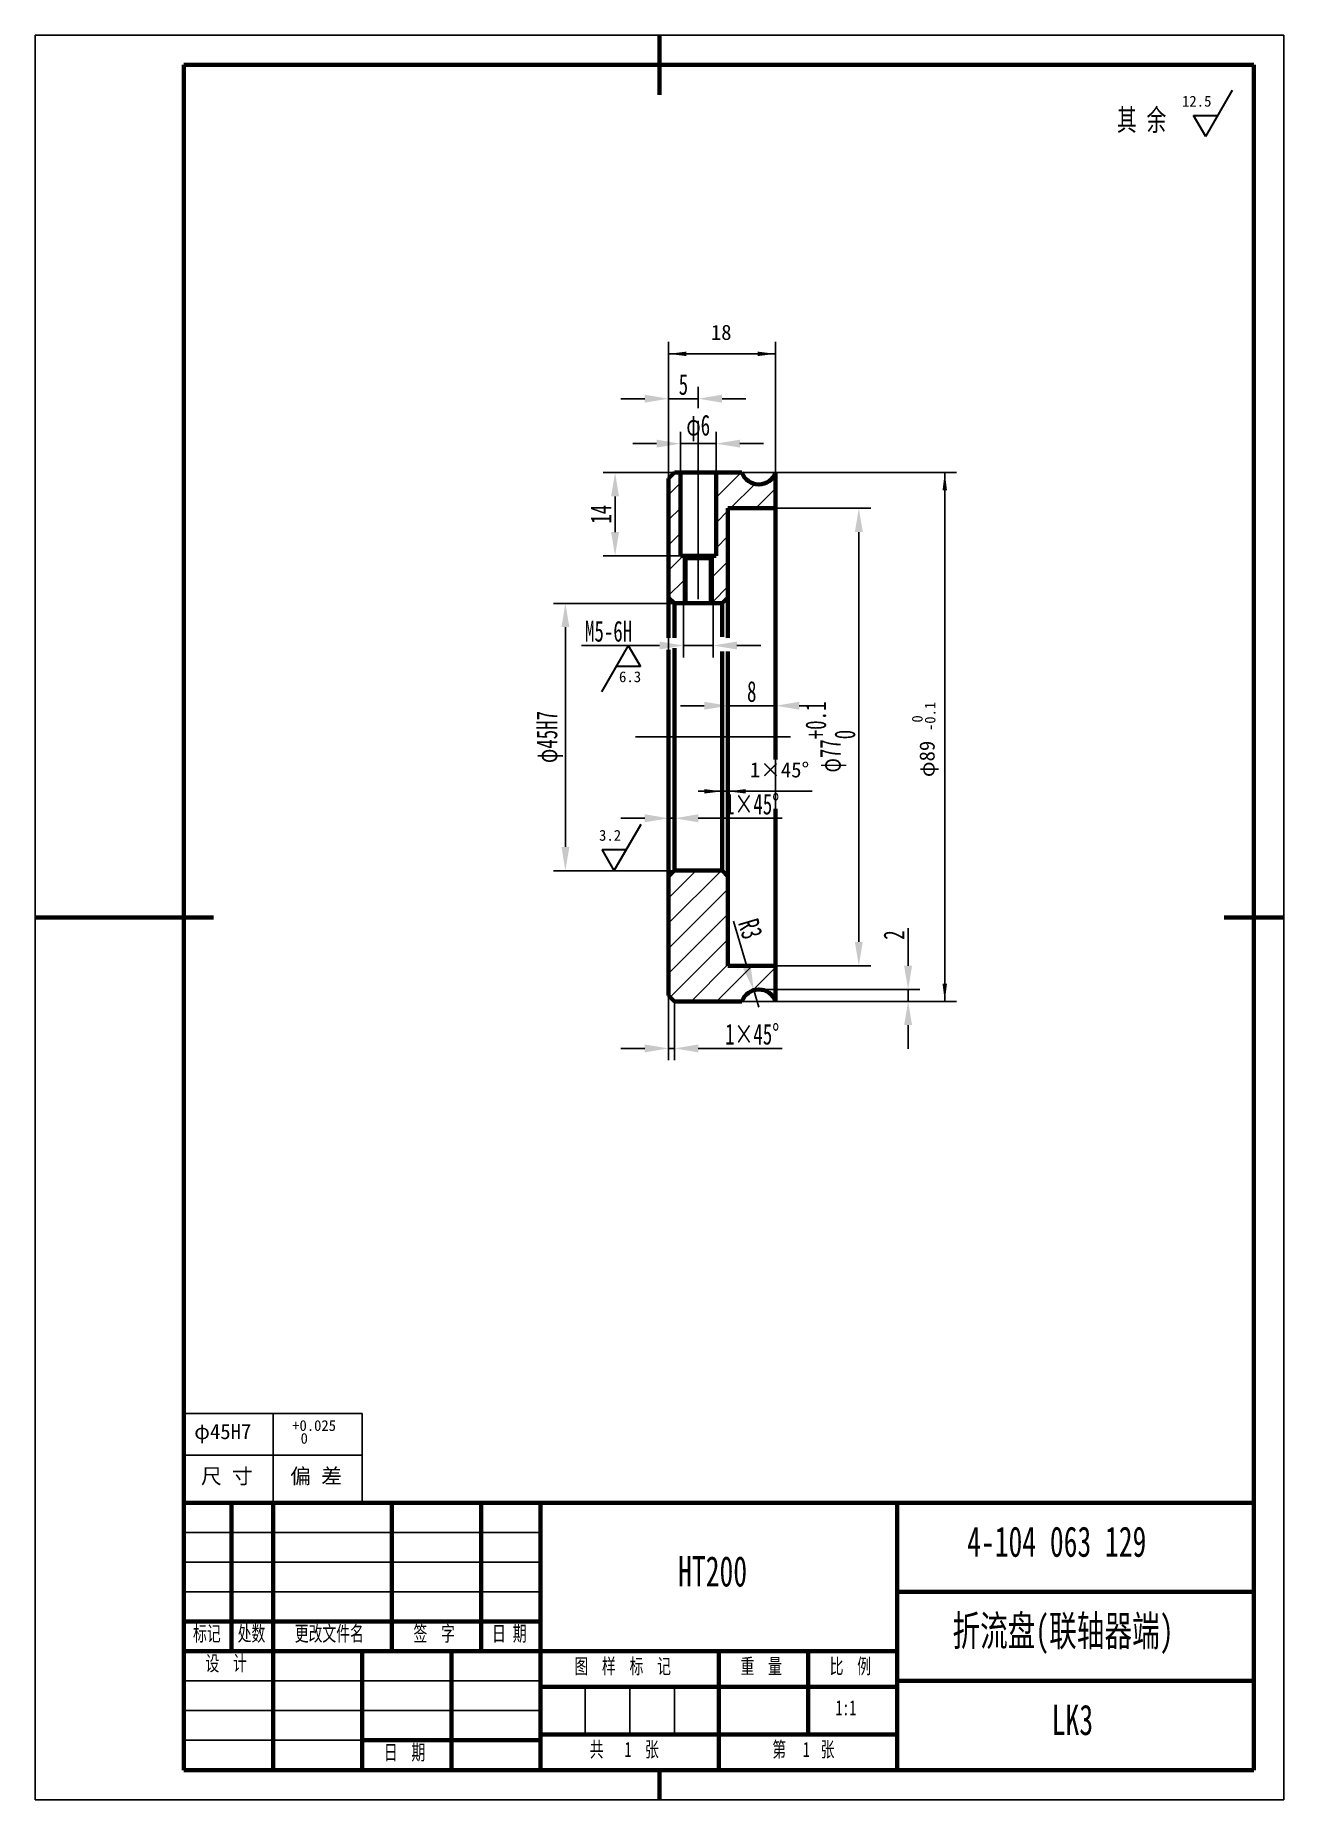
# Model space of a CAD drawing. Header units: millimetres. Extents: x -105 to 105, y -148 to 148.
import ezdxf

# ---------------------------------------------------------------- set-up
doc = ezdxf.new("R2010")
doc.units = ezdxf.units.MM
doc.linetypes.add('EB_DASHDOT', pattern=[39, 30, -3, 3, -3])
for name, color, linetype, lineweight in [('CAXA0', 7, 'Continuous', 70), ('CAXA1', 1, 'EB_DASHDOT', 25), ('CAXA3', 7, 'Continuous', 25), ('CAXA4', 3, 'Continuous', 25), ('CAXA5', 4, 'Continuous', 25)]:
    doc.layers.add(name, color=color, linetype=linetype, lineweight=lineweight)
doc.styles.add('UserTxtStyle1', font='SIMHEI.TTF', dxfattribs={"width": 0.667})
doc.styles.add('UserTxtStyle2', font='SIMHEI.TTF')
doc.styles.add('标准', font='SIMFANG.TTF', dxfattribs={"width": 0.667})
doc.dimstyles.new('标准', dxfattribs={"dimtxt": 3.5, "dimasz": 4, "dimexe": 2, "dimexo": 0, "dimtad": 1, "dimdsep": 46, "dimtxsty": '标准', "dimcen": 0, "dimdle": 6, "dimaunit": 1, "dimazin": 2, "dimtfac": 1, "dimtdec": 3, "dimtmove": 0, "dimatfit": 3, "dimfxl": 1, "dimtolj": 1, "dimtzin": 0, "dimarcsym": 0})

# ---------------------------------------------------------------- blocks, each defined once
blk = doc.blocks.new('CAXBLOCK0', base_point=(100, -143.5))
at = {"layer": 'CAXA0', "color": 0, "linetype": 'Continuous', "lineweight": 25}
for p, q in [((-105, -148.5), (-105, 148.5)), ((-105, 148.5), (105, 148.5)), ((105, 148.5), (105, -148.5)), ((105, -148.5), (-105, -148.5))]:
    blk.add_line(p, q, dxfattribs=at)
at = {"layer": 'CAXA0', "color": 0, "linetype": 'Continuous', "lineweight": 70}
for p, q in [((0, 148.5), (0, 138.5)), ((-80, 143.5), (100, 143.5)), ((-80, -143.5), (-80, 143.5)), ((100, 143.5), (100, -143.5)), ((-105, 0), (-75, 0)), ((105, 0), (95, 0)), ((100, -143.5), (-80, -143.5)), ((0, -148.5), (0, -143.5))]:
    blk.add_line(p, q, dxfattribs=at)
blk = doc.blocks.new('CAXBLOCK1', base_point=(91.89, 131.46))
at = {"layer": 'CAXA4', "color": 0, "linetype": 'Continuous', "lineweight": 35}
for p, q in [((91.89, 131.46), (96.4, 139.27)), ((91.89, 131.46), (89.84, 135.01)), ((89.84, 135.01), (93.94, 135.01))]:
    blk.add_line(p, q, dxfattribs=at)
at = {"layer": 'CAXA4', "color": 0, "linetype": 'Continuous', "lineweight": 25, "insert": (87.89, 138.31), "char_height": 1.8248, "attachment_point": 1, "style": 'UserTxtStyle2'}
blk.add_mtext('\\fSimHei;12.5', dxfattribs=at)
blk = doc.blocks.new('CAXBLOCK2', base_point=(100, -98.5))
at = {"layer": 'CAXA0', "linetype": 'Continuous', "lineweight": 70}
for p, q in [((-80, -143.5), (-80, -98.5)), ((-80, -98.5), (100, -98.5)), ((-72, -123.5), (-72, -98.5)), ((-65, -98.5), (-65, -143.5)), ((-45, -123.5), (-45, -98.5)), ((-30, -123.5), (-30, -98.5)), ((-20, -98.5), (-20, -143.5)), ((40, -98.5), (40, -143.5)), ((100, -98.5), (100, -143.5)), ((100, -113.5), (40, -113.5)), ((-80, -118.5), (-20, -118.5)), ((-80, -123.5), (40, -123.5)), ((-50, -123.5), (-50, -143.5)), ((-35, -123.5), (-35, -143.5)), ((10, -123.5), (10, -143.5)), ((25, -123.5), (25, -137.5)), ((-20, -129.5), (40, -129.5)), ((100, -128.5), (40, -128.5)), ((-50, -138.5), (-20, -138.5)), ((-20, -137.5), (40, -137.5)), ((100, -143.5), (-80, -143.5))]:
    blk.add_line(p, q, dxfattribs=at)
at = {"layer": 'CAXA3', "linetype": 'Continuous', "lineweight": 25}
for p, q in [((-80, -103.5), (-20, -103.5)), ((-80, -108.5), (-20, -108.5)), ((-80, -113.5), (-20, -113.5)), ((-80, -128.5), (-20, -128.5)), ((-12.5, -129.5), (-12.5, -137.5)), ((-5, -129.5), (-5, -137.5)), ((2.5, -129.5), (2.5, -137.5)), ((-80, -133.5), (-20, -133.5)), ((-80, -138.5), (-50, -138.5))]:
    blk.add_line(p, q, dxfattribs=at)
at = {"layer": 'CAXA0', "linetype": 'Continuous', "lineweight": 25, "char_height": 2.5547, "attachment_point": 1, "style": '标准'}
for s, insert in [('\\fFangSong_GB2312;标记', (-78.46, -119.25)), ('\\fFangSong_GB2312;处数', (-70.96, -119.25)), ('\\fFangSong_GB2312;更改文件名', (-61.35, -119.25)), ('\\fFangSong_GB2312;签  字', (-41.38, -119.25)), ('\\fFangSong_GB2312;日 期', (-28.17, -119.25)), ('\\fFangSong_GB2312;设  计', (-76.38, -124.25)), ('\\fFangSong_GB2312;图  样  标  记', (-14.32, -124.75)), ('\\fFangSong_GB2312;重  量', (13.62, -124.75)), ('\\fFangSong_GB2312;比  例', (28.62, -124.75)), ('\\fFangSong_GB2312;日  期', (-46.38, -139.25)), ('\\fFangSong_GB2312;共      张', (-11.73, -138.75)), ('\\fFangSong_GB2312;第     张', (18.98, -138.75))]:
    blk.add_mtext(s, dxfattribs=dict(at, insert=insert))
blk = doc.blocks.new('CAXBLOCK11')
at = {"attachment_point": 1, "style": 'UserTxtStyle2'}
for s, insert, char_height in [('\\fSimHei;+0.025', (-61.79, -84.61), 1.8065), ('\\fSimHei;0', (-60.37, -86.77), 1.806)]:
    blk.add_mtext(s, dxfattribs=dict(at, insert=insert, char_height=char_height))
blk = doc.blocks.new('*D49')
at = {"layer": 'CAXA4', "color": 0, "lineweight": -2}
for p, q in [((19.52, 68.88), (35.53, 68.88)), ((33.53, 64.88), (33.53, -4.12)), ((19.52, -8.12), (35.53, -8.12))]:
    blk.add_line(p, q, dxfattribs=at)
at = {"layer": 'CAXA4', "color": 0}
for points in [[(32.87, 64.88), (34.2, 64.88), (33.53, 68.88)], [(32.87, -4.12), (34.2, -4.12), (33.53, -8.12)]]:
    blk.add_solid(points, dxfattribs=at)
at = {"layer": 'Defpoints', "color": 0}
for p in [(19.52, 68.88), (19.52, -8.12), (33.53, -8.12)]:
    blk.add_point(p, dxfattribs=at)
at = {"layer": 'CAXA4', "color": 0, "insert": (28.73, 30.38), "char_height": 3.5, "attachment_point": 5, "rotation": 90, "style": '标准'}
blk.add_mtext('\\A1;\\fFangSong_GB2312;φ77\\S+0.1^ 0;', dxfattribs=at)
blk = doc.blocks.new('*D48')
at = {"layer": 'CAXA4', "color": 0, "lineweight": -2}
for p, q in [((41.82, -8.12), (41.82, -1.79)), ((13.69, -14.12), (43.82, -14.12)), ((16.52, -12.12), (43.82, -12.12)), ((41.82, -14.12), (41.82, -12.12)), ((41.82, -18.12), (41.82, -22.12))]:
    blk.add_line(p, q, dxfattribs=at)
at = {"layer": 'CAXA4', "color": 0}
for points in [[(41.15, -8.12), (42.49, -8.12), (41.82, -12.12)], [(41.15, -18.12), (42.49, -18.12), (41.82, -14.12)]]:
    blk.add_solid(points, dxfattribs=at)
at = {"layer": 'Defpoints', "color": 0}
for p in [(13.69, -14.12), (16.52, -12.12), (41.82, -12.12)]:
    blk.add_point(p, dxfattribs=at)
at = {"layer": 'CAXA4', "color": 0, "insert": (39.44, -2.95), "char_height": 3.5, "attachment_point": 5, "rotation": 90, "style": '标准'}
blk.add_mtext('\\A1;\\fFangSong_GB2312;2', dxfattribs=at)
blk = doc.blocks.new('*D47')
at = {"layer": 'CAXA4', "color": 0, "lineweight": -2}
for p, q in [((3.52, 74.88), (3.52, 81.76)), ((9.52, 74.88), (9.52, 81.76)), ((-0.48, 79.76), (-4.48, 79.76)), ((3.52, 79.76), (9.52, 79.76)), ((13.52, 79.76), (17.52, 79.76))]:
    blk.add_line(p, q, dxfattribs=at)
at = {"layer": 'CAXA4', "color": 0}
for points in [[(-0.48, 80.43), (-0.48, 79.1), (3.52, 79.76)], [(13.52, 80.43), (13.52, 79.1), (9.52, 79.76)]]:
    blk.add_solid(points, dxfattribs=at)
at = {"layer": 'Defpoints', "color": 0}
for p in [(9.52, 79.76), (3.52, 74.88), (9.52, 74.88)]:
    blk.add_point(p, dxfattribs=at)
at = {"layer": 'CAXA4', "color": 0, "insert": (6.52, 82.4), "char_height": 3.5, "attachment_point": 5, "style": '标准'}
blk.add_mtext('\\A1;\\fFangSong_GB2312;φ6', dxfattribs=at)
blk = doc.blocks.new('*D46')
at = {"layer": 'CAXA4', "color": 0, "lineweight": -2}
for p, q in [((7.52, 35.65), (3.52, 35.65)), ((11.52, 9.57), (11.52, 37.65)), ((11.52, 35.65), (19.52, 35.65)), ((19.52, 3.57), (19.52, 37.65)), ((23.52, 35.65), (27.52, 35.65))]:
    blk.add_line(p, q, dxfattribs=at)
at = {"layer": 'CAXA4', "color": 0}
for points in [[(7.52, 36.31), (7.52, 34.98), (11.52, 35.65)], [(23.52, 36.31), (23.52, 34.98), (19.52, 35.65)]]:
    blk.add_solid(points, dxfattribs=at)
at = {"layer": 'Defpoints', "color": 0}
for p in [(19.52, 35.65), (11.52, 9.57), (19.52, 3.57)]:
    blk.add_point(p, dxfattribs=at)
at = {"layer": 'CAXA4', "color": 0, "insert": (15.52, 38.02), "char_height": 3.5, "attachment_point": 5, "style": '标准'}
blk.add_mtext('\\A1;\\fFangSong_GB2312;8', dxfattribs=at)
blk = doc.blocks.new('*D45')
at = {"layer": 'CAXA4', "color": 0, "lineweight": -2}
for p, q in [((1.52, 51.21), (1.52, 14.7)), ((2.52, 32.71), (2.52, 14.7)), ((-2.48, 16.7), (-6.48, 16.7)), ((1.52, 16.7), (2.52, 16.7)), ((6.52, 16.7), (20.64, 16.7))]:
    blk.add_line(p, q, dxfattribs=at)
at = {"layer": 'CAXA4', "color": 0}
for points in [[(-2.48, 17.37), (-2.48, 16.03), (1.52, 16.7)], [(6.52, 17.37), (6.52, 16.03), (2.52, 16.7)]]:
    blk.add_solid(points, dxfattribs=at)
at = {"layer": 'Defpoints', "color": 0}
for p in [(1.52, 51.21), (2.52, 32.71), (2.52, 16.7)]:
    blk.add_point(p, dxfattribs=at)
at = {"layer": 'CAXA4', "color": 0, "insert": (15.58, 19.07), "char_height": 3.5, "attachment_point": 5, "style": '标准'}
blk.add_mtext('\\A1;\\fFangSong_GB2312;1×45{%%D}', dxfattribs=at)
blk = doc.blocks.new('*D44')
at = {"layer": 'CAXA4', "color": 0, "lineweight": -2}
for p, q in [((1.52, -13.12), (1.52, -24.04)), ((2.52, -14.12), (2.52, -24.04)), ((-2.48, -22.04), (-6.48, -22.04)), ((1.52, -22.04), (2.52, -22.04)), ((6.52, -22.04), (20.64, -22.04))]:
    blk.add_line(p, q, dxfattribs=at)
at = {"layer": 'CAXA4', "color": 0}
for points in [[(-2.48, -21.37), (-2.48, -22.7), (1.52, -22.04)], [(6.52, -21.37), (6.52, -22.7), (2.52, -22.04)]]:
    blk.add_solid(points, dxfattribs=at)
at = {"layer": 'Defpoints', "color": 0}
for p in [(1.52, -13.12), (2.52, -14.12), (2.52, -22.04)]:
    blk.add_point(p, dxfattribs=at)
at = {"layer": 'CAXA4', "color": 0, "insert": (15.58, -19.66), "char_height": 3.5, "attachment_point": 5, "style": '标准'}
blk.add_mtext('\\A1;\\fFangSong_GB2312;1×45{%%D}', dxfattribs=at)
blk = doc.blocks.new('CAXBLOCK19')
at = {"attachment_point": 1, "rotation": 90, "style": 'UserTxtStyle2'}
for s, insert, char_height in [('\\fSimHei;-0.1', (44.61, 31.39), 1.8065), ('\\fSimHei;0', (42.45, 32.81), 1.806), ('\\fSimHei;φ89', (43.73, 23.63), 2.5547)]:
    blk.add_mtext(s, dxfattribs=dict(at, insert=insert, char_height=char_height))
blk = doc.blocks.new('*D43')
at = {"layer": 'CAXA4', "color": 0, "lineweight": -2}
for p, q in [((12.43, -0.61), (14.72, -8.4)), ((16.69, -15.12), (15.85, -12.24))]:
    blk.add_line(p, q, dxfattribs=at)
at = {"layer": 'CAXA4', "color": 0}
blk.add_solid([(15.36, -8.21), (14.08, -8.59), (15.85, -12.24)], dxfattribs=at)
at = {"layer": 'Defpoints', "color": 0}
for p in [(15.85, -12.24), (16.69, -15.12)]:
    blk.add_point(p, dxfattribs=at)
at = {"layer": 'CAXA4', "color": 0, "insert": (15.29, -1.92), "char_height": 3.5, "attachment_point": 5, "rotation": 286.3675, "style": '标准'}
blk.add_mtext('\\A1;\\fFangSong_GB2312;R3', dxfattribs=at)
blk = doc.blocks.new('CAXBLOCK21', base_point=(-7.62, 7.88))
at = {"layer": 'CAXA4', "color": 0, "linetype": 'Continuous', "lineweight": 35}
for p, q in [((-7.62, 7.88), (-3.11, 15.7)), ((-7.62, 7.88), (-9.67, 11.44)), ((-9.67, 11.44), (-5.57, 11.44))]:
    blk.add_line(p, q, dxfattribs=at)
at = {"layer": 'CAXA4', "color": 0, "linetype": 'Continuous', "lineweight": 25, "insert": (-10.18, 14.74), "char_height": 1.8248, "attachment_point": 1, "style": 'UserTxtStyle2'}
blk.add_mtext('\\fSimHei;3.2', dxfattribs=at)
blk = doc.blocks.new('*D42')
at = {"layer": 'CAXA4', "color": 0, "lineweight": -2}
for p, q in [((4.02, 52.88), (4.02, 43.78)), ((9.02, 52.88), (9.02, 43.78)), ((0.02, 45.78), (-13.13, 45.78)), ((9.02, 45.78), (4.02, 45.78)), ((13.02, 45.78), (17.02, 45.78))]:
    blk.add_line(p, q, dxfattribs=at)
at = {"layer": 'CAXA4', "color": 0}
for points in [[(0.02, 46.45), (0.02, 45.12), (4.02, 45.78)], [(13.02, 46.45), (13.02, 45.12), (9.02, 45.78)]]:
    blk.add_solid(points, dxfattribs=at)
at = {"layer": 'Defpoints', "color": 0}
for p in [(4.02, 52.88), (9.02, 52.88), (4.02, 45.78)]:
    blk.add_point(p, dxfattribs=at)
at = {"layer": 'CAXA4', "color": 0, "insert": (-8.56, 48.16), "char_height": 3.5, "attachment_point": 5, "style": '标准'}
blk.add_mtext('\\A1;\\fFangSong_GB2312;M5-6H', dxfattribs=at)
blk = doc.blocks.new('CAXBLOCK23', base_point=(-5.26, 45.78))
at = {"layer": 'CAXA4', "color": 0, "linetype": 'Continuous', "lineweight": 35}
for p, q in [((-5.26, 45.78), (-9.77, 37.97)), ((-5.26, 45.78), (-3.21, 42.23)), ((-3.21, 42.23), (-7.31, 42.23))]:
    blk.add_line(p, q, dxfattribs=at)
at = {"layer": 'CAXA4', "color": 0, "linetype": 'Continuous', "lineweight": 25, "insert": (-6.81, 41.43), "char_height": 1.8248, "attachment_point": 1, "style": 'UserTxtStyle2'}
blk.add_mtext('\\fSimHei;6.3', dxfattribs=at)
blk = doc.blocks.new('*D41')
at = {"layer": 'CAXA4', "color": 0, "lineweight": -2}
for p, q in [((1.52, 73.88), (1.52, 89.33)), ((6.52, 85.75), (6.52, 89.33)), ((-2.48, 87.33), (-6.48, 87.33)), ((1.52, 87.33), (6.52, 87.33)), ((10.52, 87.33), (14.52, 87.33))]:
    blk.add_line(p, q, dxfattribs=at)
at = {"layer": 'CAXA4', "color": 0}
for points in [[(-2.48, 88), (-2.48, 86.66), (1.52, 87.33)], [(10.52, 88), (10.52, 86.66), (6.52, 87.33)]]:
    blk.add_solid(points, dxfattribs=at)
at = {"layer": 'Defpoints', "color": 0}
for p in [(6.52, 87.33), (6.52, 85.75), (1.52, 73.88)]:
    blk.add_point(p, dxfattribs=at)
at = {"layer": 'CAXA4', "color": 0, "insert": (4.02, 89.71), "char_height": 3.5, "attachment_point": 5, "style": '标准'}
blk.add_mtext('\\A1;\\fFangSong_GB2312;5', dxfattribs=at)
blk = doc.blocks.new('*D40')
at = {"layer": 'CAXA4', "color": 0, "lineweight": -2}
for p, q in [((13.86, 74.88), (-9.47, 74.88)), ((-7.47, 70.88), (-7.47, 64.88)), ((3.52, 60.88), (-9.47, 60.88))]:
    blk.add_line(p, q, dxfattribs=at)
at = {"layer": 'CAXA4', "color": 0}
for points in [[(-8.14, 70.88), (-6.81, 70.88), (-7.47, 74.88)], [(-8.14, 64.88), (-6.81, 64.88), (-7.47, 60.88)]]:
    blk.add_solid(points, dxfattribs=at)
at = {"layer": 'Defpoints', "color": 0}
for p in [(13.86, 74.88), (-7.47, 60.88), (3.52, 60.88)]:
    blk.add_point(p, dxfattribs=at)
at = {"layer": 'CAXA4', "color": 0, "insert": (-9.85, 67.88), "char_height": 3.5, "attachment_point": 5, "rotation": 90, "style": '标准'}
blk.add_mtext('\\A1;\\fFangSong_GB2312;14', dxfattribs=at)
blk = doc.blocks.new('*D39')
at = {"layer": 'CAXA4', "color": 0, "lineweight": -2}
for p, q in [((2.52, 52.88), (-17.83, 52.88)), ((-15.83, 48.88), (-15.83, 11.88)), ((2.52, 7.88), (-17.83, 7.88))]:
    blk.add_line(p, q, dxfattribs=at)
at = {"layer": 'CAXA4', "color": 0}
for points in [[(-16.49, 48.88), (-15.16, 48.88), (-15.83, 52.88)], [(-16.49, 11.88), (-15.16, 11.88), (-15.83, 7.88)]]:
    blk.add_solid(points, dxfattribs=at)
at = {"layer": 'Defpoints', "color": 0}
for p in [(2.52, 52.88), (-15.83, 7.88), (2.52, 7.88)]:
    blk.add_point(p, dxfattribs=at)
at = {"layer": 'CAXA4', "color": 0, "insert": (-18.47, 30.38), "char_height": 3.5, "attachment_point": 5, "rotation": 90, "style": '标准'}
blk.add_mtext('\\A1;\\fFangSong_GB2312;φ45H7', dxfattribs=at)
blk = doc.blocks.new('CAXBLOCK27', base_point=(9.96, 58.6))
at = {"layer": 'CAXA5', "color": 0, "linetype": 'Continuous', "lineweight": 25}
for p, q in [((9.52, 70.68), (13.73, 74.88)), ((1.52, 71.16), (3.52, 73.16)), ((11.97, 68.88), (16.04, 72.96)), ((16.21, 68.88), (19.52, 72.19)), ((1.52, 66.92), (3.52, 68.92)), ((9.52, 66.43), (11.52, 68.43)), ((1.52, 62.68), (3.52, 64.68)), ((9.52, 62.19), (11.52, 64.19)), ((1.52, 58.43), (3.97, 60.88)), ((9.02, 57.45), (11.52, 59.95)), ((1.52, 54.19), (4.02, 56.69)), ((4.02, 56.69), (4.39, 57.07)), ((9.02, 53.21), (11.52, 55.71))]:
    blk.add_line(p, q, dxfattribs=at)
blk = doc.blocks.new('CAXBLOCK28', base_point=(8.76, 57.75))
at = {"layer": 'CAXA5', "color": 0, "linetype": 'Continuous', "lineweight": 25}
for p, q in [((8.64, 57.07), (9.02, 57.45)), ((8.7, 52.88), (9.02, 53.21))]:
    blk.add_line(p, q, dxfattribs=at)
blk = doc.blocks.new('CAXBLOCK29', base_point=(8.18, -11.37))
at = {"layer": 'CAXA5', "color": 0, "linetype": 'Continuous', "lineweight": 25}
for p, q in [((1.52, -0.96), (10.37, 7.88)), ((1.52, 3.28), (6.12, 7.88)), ((1.52, -5.21), (11.52, 4.79)), ((1.52, -9.45), (11.52, 0.55)), ((1.81, -13.4), (11.52, -3.69)), ((5.34, -14.12), (11.52, -7.93)), ((9.58, -14.12), (15.58, -8.12)), ((15.63, -12.31), (19.52, -8.42)), ((13.82, -14.12), (13.89, -14.05)), ((18.99, -13.19), (19.52, -12.66))]:
    blk.add_line(p, q, dxfattribs=at)

msp = doc.modelspace()

# ---------------------------------------------------------------- hatches: boundary and pattern name
at = {"layer": 'CAXA4', "linetype": 'Continuous', "lineweight": 25}
for points in [[(1.519, 94.878), (4.519, 94.503), (4.519, 95.253)], [(19.519, 94.878), (16.519, 94.503), (16.519, 95.253)], [(47.988, 74.885), (48.363, 71.885), (47.613, 71.885)], [(10.519, 21.238), (7.519, 20.863), (7.519, 21.613)], [(11.519, 21.238), (14.519, 20.863), (14.519, 21.613)], [(47.988, -14.115), (48.363, -11.115), (47.613, -11.115)]]:
    msp.add_hatch(color=7, dxfattribs=at).paths.add_polyline_path(points, flags=0)

# ---------------------------------------------------------------- linework, layer by layer
at = {"layer": 'CAXA0', "color": 7}
for p, q in [((2.519, 74.885), (1.519, 73.885)), ((2.519, 74.885), (13.863, 74.885)), ((3.519, 60.885), (3.519, 74.885)), ((9.519, 60.885), (9.519, 74.885)), ((19.519, 74.885), (19.519, 26.609)), ((1.519, 73.885), (1.519, 47.078)), ((11.519, 68.885), (19.519, 68.885)), ((11.519, 68.885), (11.519, 47.078)), ((3.519, 60.885), (9.519, 60.885)), ((4.019, 60.885), (4.394, 60.51)), ((6.519, 60.51), (4.394, 60.51)), ((4.394, 60.51), (4.394, 52.885)), ((6.519, 60.51), (8.644, 60.51)), ((9.019, 60.885), (8.644, 60.51)), ((8.644, 60.51), (8.644, 52.885)), ((2.519, 52.885), (1.519, 53.885)), ((10.519, 52.885), (11.519, 53.885)), ((2.519, 52.885), (10.519, 52.885)), ((2.519, 52.885), (2.519, 47.411)), ((10.519, 52.885), (10.519, 47.244)), ((1.519, 45.042), (1.519, -13.115)), ((2.519, 47.411), (2.519, 47.078)), ((2.519, 45.333), (2.519, 7.885)), ((10.519, 44.751), (10.519, 7.885)), ((11.519, 44.751), (11.519, -8.115)), ((19.519, 18.318), (19.519, -14.115)), ((2.519, 7.885), (1.519, 6.885)), ((2.519, 7.885), (10.519, 7.885)), ((10.519, 7.885), (11.519, 6.885)), ((11.519, -8.115), (19.519, -8.115)), ((1.519, -13.115), (2.519, -14.115)), ((2.519, -14.115), (13.863, -14.115))]:
    msp.add_line(p, q, dxfattribs=at)
at = {"layer": 'CAXA0', "color": 7, "linetype": 'EB_DASHDOT', "lineweight": 25}
msp.add_line((-4.011, 30.385), (22.059, 30.385), dxfattribs=at)
at = {"layer": 'CAXA0', "color": 7}
for centre, start, end in [((16.691, 75.885), 199.47122, 340.52878), ((16.691, -15.115), 19.47122, 160.52878)]:
    msp.add_arc(centre, 3, start, end, dxfattribs=at)
at = {"layer": 'CAXA1', "color": 7, "linetype": 'EB_DASHDOT', "lineweight": 25}
msp.add_line((6.519, 53.598), (6.519, 85.748), dxfattribs=at)
at = {"layer": 'CAXA3', "color": 7}
for p, q in [((4.019, 60.885), (4.019, 52.885)), ((9.019, 60.885), (9.019, 52.885))]:
    msp.add_line(p, q, dxfattribs=at)
at = {"layer": 'CAXA3', "color": 7, "linetype": 'Continuous', "lineweight": 25}
for p, q in [((-80, -83.5), (-80, -98.5)), ((-80, -83.5), (-50, -83.5)), ((-65, -83.5), (-65, -98.5)), ((-50, -83.5), (-50, -98.5)), ((-80, -90.5), (-50, -90.5)), ((-80, -98.5), (-50, -98.5))]:
    msp.add_line(p, q, dxfattribs=at)
at = {"layer": 'CAXA4', "color": 7, "linetype": 'Continuous', "lineweight": 25}
for p, q in [((1.519, 80.932), (1.519, 96.878)), ((19.519, 74.885), (19.519, 96.878)), ((1.519, 94.878), (19.519, 94.878)), ((1.519, 73.885), (1.519, 78.75)), ((13.691, 74.885), (49.988, 74.885)), ((47.988, -14.115), (47.988, 74.885)), ((6.519, 21.238), (25.697, 21.238)), ((13.863, -14.115), (15.519, -14.115)), ((17.668, -14.115), (49.988, -14.115))]:
    msp.add_line(p, q, dxfattribs=at)

# ---------------------------------------------------------------- block references
at = {"layer": 'CAXA0', "color": 7, "linetype": 'Continuous', "lineweight": 70}
msp.add_blockref('CAXBLOCK0', (100, -143.5), dxfattribs=at)
at = {"layer": 'CAXA0', "color": 7}
msp.add_blockref('CAXBLOCK2', (100, -98.5), dxfattribs=at)
at = {"layer": 'CAXA4', "color": 7}
for name, p in [('CAXBLOCK1', (91.888, 131.462)), ('CAXBLOCK23', (-5.263, 45.784)), ('CAXBLOCK21', (-7.615, 7.885))]:
    msp.add_blockref(name, p, dxfattribs=at)
at = {"layer": 'CAXA4', "color": 7, "linetype": 'Continuous', "lineweight": 25}
for name in ['CAXBLOCK19', 'CAXBLOCK11']:
    msp.add_blockref(name, (0, 0), dxfattribs=at)
at = {"layer": 'CAXA5', "color": 7}
for name, p in [('CAXBLOCK27', (9.955, 58.599)), ('CAXBLOCK28', (8.764, 57.746)), ('CAXBLOCK29', (8.18, -11.372))]:
    msp.add_blockref(name, p, dxfattribs=at)

# ---------------------------------------------------------------- texts
at = {"layer": 'CAXA4', "color": 7, "linetype": 'Continuous', "lineweight": 25, "attachment_point": 1}
for s, insert, char_height, style in [('\\fSimHei;其 余', (76.954, 136.092), 3.64964, 'UserTxtStyle1'), ('\\fSimHei;18', (8.642, 99.778), 2.55474, 'UserTxtStyle2'), ('\\fSimHei;1×45{%%D}', (15.202, 26.138), 2.55474, 'UserTxtStyle2'), ('\\fSimHei;φ45H7', (-78.261, -85.25), 2.55474, 'UserTxtStyle2'), ('\\fSimHei;尺 寸', (-77.13, -92.75), 2.55474, 'UserTxtStyle2'), ('\\fSimHei;偏 差', (-62.13, -92.75), 2.55474, 'UserTxtStyle2'), ('\\fSimHei;4-104 063 129', (51.76, -102.5), 5.10949, 'UserTxtStyle1'), ('\\fSimHei;HT200', (3.142, -107.5), 5.10949, 'UserTxtStyle1'), ('\\fSimHei;折流盘(联轴器端)', (49.28, -117.5), 5.10949, 'UserTxtStyle1'), ('\\fSimHei;1:1', (29.62, -131.75), 2.55474, 'UserTxtStyle1'), ('\\fSimHei;LK3', (65.987, -132.5), 5.10949, 'UserTxtStyle1'), ('\\fSimHei;1', (-5.875, -138.75), 2.5547, 'UserTxtStyle1'), ('\\fSimHei;1', (24.125, -138.75), 2.5547, 'UserTxtStyle1')]:
    msp.add_mtext(s, dxfattribs=dict(at, insert=insert, char_height=char_height, style=style))

# ---------------------------------------------------------------- dimensions: what is measured, and where the dimension line sits
at = {"layer": 'CAXA4', "color": 7}
for base, p1, p2, text, picture, middle in [((6.519, 87.33), (1.519, 73.885), (6.519, 85.748), '\\fFangSong_GB2312;5', '*D41', (4.019, 89.705)), ((2.519, 16.699), (1.519, 51.214), (2.519, 32.714), '\\fFangSong_GB2312;1×45{%%D}', '*D45', (15.58, 19.074)), ((19.519, 35.648), (11.519, 9.568), (19.519, 3.568), '\\fFangSong_GB2312;8', '*D46', (15.519, 38.023)), ((2.519, -22.037), (1.519, -13.115), (2.519, -14.115), '\\fFangSong_GB2312;1×45{%%D}', '*D44', (15.58, -19.662))]:
    dim = msp.add_linear_dim(base=base, p1=p1, p2=p2, text=text, dimstyle='标准', dxfattribs=at)
    dim.commit()
    dim.dimension.update_dxf_attribs({"geometry": picture, "text_midpoint": middle})
for base, p1, p2, angle, text, picture, middle in [((9.519, 79.763), (3.519, 74.885), (9.519, 74.885), 180, '\\fFangSong_GB2312;φ6', '*D47', (6.519, 82.403)), ((-7.474, 60.885), (13.863, 74.885), (3.519, 60.885), 90, '\\fFangSong_GB2312;14', '*D40', (-9.849, 67.885)), ((33.533, -8.115), (19.519, 68.885), (19.519, -8.115), 90, '\\fFangSong_GB2312;φ77\\S+0.1^ 0;', '*D49', (28.73, 30.385)), ((-15.828, 7.885), (2.519, 52.885), (2.519, 7.885), 90, '\\fFangSong_GB2312;φ45H7', '*D39', (-18.468, 30.385)), ((4.019, 45.784), (9.019, 52.885), (4.019, 52.885), 0, '\\fFangSong_GB2312;M5-6H', '*D42', (-8.555, 48.159)), ((41.82, -12.115), (13.691, -14.115), (16.519, -12.115), 90, '\\fFangSong_GB2312;2', '*D48', (39.445, -2.954))]:
    dim = msp.add_linear_dim(base=base, p1=p1, p2=p2, angle=angle, text=text, dimstyle='标准', dxfattribs=at)
    dim.commit()
    dim.dimension.update_dxf_attribs({"geometry": picture, "text_midpoint": middle})
dim = msp.add_radius_dim(center=(16.691, -15.115), mpoint=(15.846, -12.237), text='\\fFangSong_GB2312;R3', dimstyle='标准', dxfattribs=at)
dim.commit()
dim.dimension.update_dxf_attribs({"geometry": '*D43', "text_midpoint": (15.29, -1.918)})

doc.saveas('drawing.dxf')
